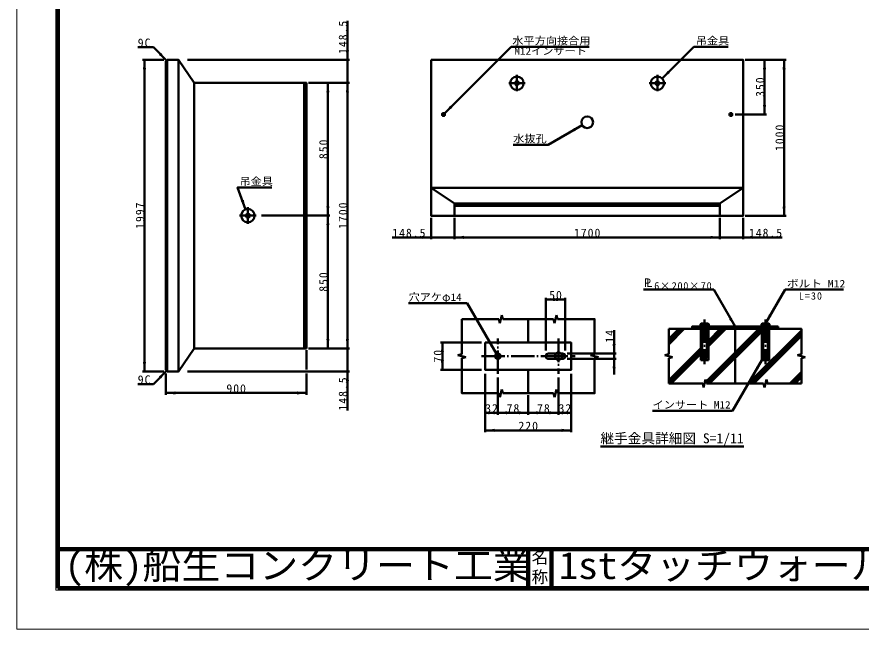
# Model space of a CAD drawing. Units: millimetres, scale not verified, with parts at other scales. Extents: x -2102 to 2102, y -1485 to 1485.
# Drawn here: x -2102 to 61, y -1485 to 84 of the extents above; entities that cross this region are included whole.
import ezdxf
from ezdxf.enums import TextEntityAlignment as Align

# ---------------------------------------------------------------- set-up
doc = ezdxf.new("R2010")
doc.units = ezdxf.units.MM
doc.header["$LTSCALE"] = 5
doc.linetypes.add('DASHED', pattern=[7.5, 6, -1.5])
doc.linetypes.add('LONG_DASHED_DOTTED', pattern=[15.25, 12, -1.5, 0.25, -1.5])
doc.layers.add('0-0_V-nasSTD', color=7, linetype='Continuous', lineweight=50)
doc.layers.add('0-1_0', color=7, linetype='Continuous', lineweight=100)
doc.styles.add('ＭＳ ゴシック', font='')
doc.styles.get('ＭＳ ゴシック').set_extended_font_data('MS Gothic')

msp = doc.modelspace()

# ---------------------------------------------------------------- linework, layer by layer
at = {"layer": '0-0_V-nasSTD', "lineweight": 100}
for p, q in [((-1997.5, 1380), (-1997.5, -1380)), ((-792.5, -1280), (-792.5, -1380)), ((-732.5, -1280), (-732.5, -1380)), ((-1997.5, -1380), (1997.5, -1380))]:
    msp.add_line(p, q, dxfattribs=at)
at = {"layer": '0-0_V-nasSTD'}
for p, q in [((-1255.659, -26.074), (-1255.659, 73.926)), ((-1006.772, -163.387), (-836.061, 7.324)), ((-836.061, 7.324), (-636.061, 7.324)), ((-449.097, -73.911), (-367.861, 7.324)), ((-367.861, 7.324), (-279.861, 7.324)), ((-1725.659, -26.074), (-1780.659, -26.074)), ((-1775.659, -26.074), (-1775.659, -824.874)), ((-1717.059, -26.074), (-1720.659, -29.674)), ((-1720.659, -29.674), (-1720.659, -821.274)), ((-1717.059, -26.074), (-1717.059, -824.874)), ((-1688.659, -26.074), (-1648.659, -85.474)), ((-1665.659, -26.074), (-1250.659, -26.074)), ((-1255.659, -85.474), (-1255.659, -26.074)), ((-131.859, -26.074), (-236.859, -26.074)), ((-186.859, -26.074), (-186.859, -166.074)), ((-136.859, -26.074), (-136.859, -426.074)), ((-1366.659, -765.474), (-1366.659, -85.474)), ((-1355.659, -85.474), (-1250.659, -85.474)), ((-1305.659, -425.474), (-1305.659, -85.474)), ((-1255.659, -765.474), (-1255.659, -85.474)), ((-181.859, -166.074), (-261.859, -166.074)), ((-740.852, -243.574), (-654.249, -193.574)), ((-830.852, -243.574), (-740.852, -243.574)), ((-1040.659, -354.074), (-241.859, -354.074)), ((-1040.659, -354.074), (-981.259, -394.074)), ((-301.259, -394.074), (-241.859, -354.074)), ((-981.259, -394.074), (-301.259, -394.074)), ((-981.259, -426.074), (-981.259, -394.074)), ((-981.259, -400.074), (-301.259, -400.074)), ((-301.259, -426.074), (-301.259, -394.074)), ((-1475.659, -425.474), (-1300.659, -425.474)), ((-1305.659, -765.474), (-1305.659, -425.474)), ((-1040.659, -431.074), (-1040.659, -486.074)), ((-981.259, -431.074), (-981.259, -486.074)), ((-301.259, -431.074), (-301.259, -486.074)), ((-241.859, -431.074), (-241.859, -486.074)), ((-131.859, -426.074), (-236.859, -426.074)), ((-1040.659, -481.074), (-1140.659, -481.074)), ((-981.259, -481.074), (-1040.659, -481.074)), ((-241.859, -481.074), (-141.859, -481.074)), ((-496.999, -615.015), (-316.999, -615.015)), ((-316.999, -615.015), (-262.381, -709.618)), ((-134.381, -615.015), (-184.381, -701.618)), ((-134.381, -615.015), (15.619, -615.015)), ((-747.381, -635.618), (-747.381, -770.618)), ((-747.381, -640.618), (-697.381, -640.618)), ((-697.381, -635.618), (-697.381, -770.618)), ((-1098.881, -649.652), (-948.881, -649.652)), ((-873.881, -779.555), (-948.881, -649.652)), ((-962.381, -690.618), (-867.381, -690.618)), ((-962.381, -780.618), (-962.381, -690.618)), ((-867.381, -690.618), (-864.881, -700.618)), ((-859.881, -680.618), (-864.881, -700.618)), ((-859.881, -680.618), (-857.381, -690.618)), ((-857.381, -690.618), (-727.381, -690.618)), ((-792.381, -690.618), (-792.381, -750.618)), ((-727.381, -690.618), (-724.881, -700.618)), ((-719.881, -680.618), (-724.881, -700.618)), ((-719.881, -680.618), (-717.381, -690.618)), ((-371.321, -715.618), (-365.321, -709.618)), ((-364.25, -715.618), (-358.25, -709.618)), ((-357.179, -715.618), (-351.179, -709.618)), ((-348.881, -701.618), (-350.881, -703.618)), ((-329.881, -703.618), (-350.881, -703.618)), ((-350.108, -715.618), (-346.381, -711.89)), ((-331.881, -701.618), (-348.881, -701.618)), ((-346.381, -739.618), (-346.381, -709.618)), ((-329.966, -709.618), (-334.381, -714.032)), ((-334.381, -709.618), (-334.381, -739.618)), ((-331.881, -701.618), (-329.881, -703.618)), ((-328.895, -715.618), (-322.895, -709.618)), ((-321.824, -715.618), (-315.824, -709.618)), ((-314.753, -715.618), (-308.753, -709.618)), ((-307.682, -715.618), (-301.682, -709.618)), ((-300.611, -715.618), (-294.611, -709.618)), ((-293.54, -715.618), (-287.54, -709.618)), ((-286.469, -715.618), (-280.469, -709.618)), ((-279.397, -715.618), (-273.397, -709.618)), ((-272.326, -715.618), (-266.326, -709.618)), ((-265.255, -715.618), (-262.381, -712.743)), ((-259.255, -709.618), (-262.381, -712.743)), ((-258.184, -715.618), (-252.184, -709.618)), ((-251.113, -715.618), (-245.113, -709.618)), ((-244.042, -715.618), (-238.042, -709.618)), ((-236.971, -715.618), (-230.971, -709.618)), ((-229.9, -715.618), (-223.9, -709.618)), ((-222.829, -715.618), (-216.829, -709.618)), ((-215.758, -715.618), (-209.758, -709.618)), ((-208.687, -715.618), (-202.687, -709.618)), ((-201.616, -715.618), (-195.616, -709.618)), ((-192.881, -701.618), (-194.881, -703.618)), ((-173.881, -703.618), (-194.881, -703.618)), ((-194.545, -715.618), (-190.381, -711.454)), ((-175.881, -701.618), (-192.881, -701.618)), ((-190.381, -739.618), (-190.381, -709.618)), ((-174.402, -709.618), (-178.381, -713.596)), ((-178.381, -709.618), (-178.381, -739.618)), ((-175.881, -701.618), (-173.881, -703.618)), ((-173.331, -715.618), (-167.331, -709.618)), ((-166.26, -715.618), (-160.26, -709.618)), ((-159.189, -715.618), (-153.189, -709.618)), ((-152.381, -709.618), (-152.381, -715.618)), ((-572.381, -778.618), (-572.381, -718.618)), ((-432.381, -715.618), (-432.381, -780.618)), ((-406.677, -715.618), (-432.381, -741.322)), ((-399.606, -715.618), (-432.381, -748.393)), ((-392.535, -715.618), (-432.381, -755.464)), ((-349.881, -795.618), (-349.881, -715.618)), ((-201.616, -715.618), (-336.628, -850.63)), ((-194.545, -715.618), (-334.545, -855.618)), ((-330.881, -795.618), (-330.881, -715.618)), ((-300.611, -715.618), (-330.881, -745.888)), ((-293.54, -715.618), (-330.881, -752.959)), ((-286.469, -715.618), (-330.881, -760.03)), ((-327.474, -855.618), (-193.881, -722.025)), ((-262.381, -715.618), (-262.381, -855.618)), ((-228.479, -855.618), (-92.381, -719.52)), ((-221.408, -855.618), (-92.381, -726.591)), ((-214.336, -855.618), (-92.381, -733.662)), ((-193.881, -795.618), (-193.881, -715.618)), ((-174.881, -795.618), (-174.881, -715.618)), ((-1017.381, -750.618), (-912.381, -750.618)), ((-1012.381, -820.618), (-1012.381, -750.618)), ((-346.381, -789.618), (-346.381, -739.618)), ((-334.381, -789.618), (-334.381, -739.618)), ((-190.381, -789.618), (-190.381, -739.618)), ((-178.381, -789.618), (-178.381, -739.618)), ((-1648.659, -765.474), (-1688.659, -824.874)), ((-1360.659, -819.874), (-1360.659, -770.474)), ((-1355.659, -765.474), (-1250.659, -765.474)), ((-1255.659, -765.474), (-1255.659, -824.874)), ((-740.381, -778.618), (-720.443, -778.618)), ((-708.318, -778.618), (-704.381, -778.618)), ((-567.381, -778.618), (-692.381, -778.618)), ((-572.381, -792.618), (-572.381, -778.618)), ((-370.611, -785.618), (-349.881, -764.888)), ((-363.54, -785.618), (-349.881, -771.959)), ((-972.381, -783.118), (-962.381, -780.618)), ((-972.381, -783.118), (-952.381, -788.118)), ((-962.381, -790.618), (-952.381, -788.118)), ((-720.443, -792.618), (-740.381, -792.618)), ((-704.381, -792.618), (-708.318, -792.618)), ((-567.381, -792.618), (-692.381, -792.618)), ((-632.381, -783.118), (-622.381, -780.618)), ((-632.381, -783.118), (-612.381, -788.118)), ((-622.381, -790.618), (-612.381, -788.118)), ((-572.381, -832.618), (-572.381, -792.618)), ((-442.381, -783.118), (-432.381, -780.618)), ((-442.381, -783.118), (-422.381, -788.118)), ((-370.611, -785.618), (-432.381, -847.388)), ((-363.54, -785.618), (-432.381, -854.459)), ((-432.381, -790.618), (-422.381, -788.118)), ((-432.112, -790.55), (-432.381, -790.819)), ((-432.381, -790.618), (-432.381, -855.618)), ((-356.469, -785.618), (-426.469, -855.618)), ((-356.469, -785.618), (-349.881, -779.03)), ((-330.881, -795.618), (-349.881, -795.618)), ((-268.881, -925.521), (-193.881, -795.618)), ((-174.881, -795.618), (-193.881, -795.618)), ((-102.381, -783.118), (-92.381, -780.618)), ((-102.381, -783.118), (-82.381, -788.118)), ((-92.381, -790.618), (-82.381, -788.118)), ((-92.381, -790.618), (-92.381, -855.618)), ((-83.469, -788.39), (-83.034, -787.954)), ((-1720.659, -821.274), (-1717.059, -824.874)), ((-1017.381, -820.618), (-912.381, -820.618)), ((-792.381, -820.618), (-792.381, -880.618)), ((-1725.659, -824.874), (-1780.659, -824.874)), ((-1720.659, -884.874), (-1720.659, -829.874)), ((-1665.659, -824.874), (-1250.659, -824.874)), ((-1360.659, -884.874), (-1360.659, -829.874)), ((-1255.659, -824.874), (-1255.659, -924.874)), ((-902.381, -830.618), (-902.381, -980.618)), ((-870.381, -840.618), (-870.381, -935.618)), ((-714.381, -840.618), (-714.381, -935.618)), ((-682.381, -830.618), (-682.381, -980.618)), ((-122.413, -855.618), (-92.381, -825.586)), ((-115.342, -855.618), (-92.381, -832.657)), ((-108.27, -855.618), (-92.381, -839.728)), ((-432.381, -855.618), (-345.381, -855.618)), ((-345.381, -855.618), (-342.881, -865.618)), ((-344.628, -858.63), (-339.969, -853.971)), ((-337.881, -845.618), (-342.881, -865.618)), ((-337.881, -845.618), (-335.381, -855.618)), ((-335.381, -855.618), (-189.381, -855.618)), ((-189.381, -855.618), (-186.881, -865.618)), ((-181.881, -845.618), (-186.881, -865.618)), ((-1360.659, -879.874), (-1720.659, -879.874)), ((-867.381, -880.618), (-864.881, -890.618)), ((-859.881, -870.618), (-864.881, -890.618)), ((-859.881, -870.618), (-857.381, -880.618)), ((-727.381, -880.618), (-857.381, -880.618)), ((-792.381, -885.618), (-792.381, -935.618)), ((-727.381, -880.618), (-724.881, -890.618)), ((-719.881, -870.618), (-724.881, -890.618)), ((-719.881, -870.618), (-717.381, -880.618)), ((-268.881, -925.521), (-473.881, -925.521)), ((-902.381, -930.618), (-870.381, -930.618)), ((-870.381, -930.618), (-792.381, -930.618)), ((-792.381, -930.618), (-714.381, -930.618)), ((-682.381, -930.618), (-714.381, -930.618)), ((-902.381, -975.618), (-682.381, -975.618)), ((-607.38, -1016.645), (-239.88, -1016.645))]:
    msp.add_line(p, q, dxfattribs=at)
at = {"layer": '0-0_V-nasSTD', "linetype": 'LONG_DASHED_DOTTED'}
for p, q in [((-821.259, -64.274), (-821.259, -106.674)), ((-461.259, -64.274), (-461.259, -106.674)), ((-842.459, -86.074), (-800.059, -86.074)), ((-482.459, -86.074), (-440.059, -86.074)), ((-1015.459, -166.074), (-1003.459, -166.074)), ((-1009.459, -172.074), (-1009.459, -160.074)), ((-279.059, -166.074), (-267.059, -166.074)), ((-273.059, -172.074), (-273.059, -160.074)), ((-1510.659, -403.674), (-1510.659, -446.074)), ((-1531.859, -425.474), (-1489.459, -425.474)), ((-340.381, -691.618), (-340.381, -805.618)), ((-184.381, -691.618), (-184.381, -805.618)), ((-870.381, -830.618), (-870.381, -740.618)), ((-714.381, -740.618), (-714.381, -830.618)), ((-912.381, -785.618), (-672.381, -785.618))]:
    msp.add_line(p, q, dxfattribs=at)
at = {"layer": '0-0_V-nasSTD', "linetype": 'DASHED'}
for p, q in [((-720.443, -778.618), (-708.318, -778.618)), ((-708.318, -792.618), (-720.443, -792.618))]:
    msp.add_line(p, q, dxfattribs=at)
at = {"layer": '0-0_V-nasSTD', "lineweight": 18}
for points in [[(-2102.5, -1485), (-2102.5, 1485), (2102.5, 1485), (2102.5, -1485)], [(-2002.5, -1385), (-2002.5, 1385), (2002.5, 1385), (2002.5, -1385)]]:
    msp.add_lwpolyline(points, close=True, dxfattribs=at)
at = {"layer": '0-0_V-nasSTD'}
for points in [[(-1718.859, -27.874), (-1752.8, 6.067), (-1792.8, 6.067)], [(-1717.059, -824.874), (-1688.659, -824.874), (-1688.659, -26.074), (-1717.059, -26.074)], [(-1360.659, -765.474), (-1360.659, -85.474), (-1648.659, -85.474)], [(-1360.659, -765.474), (-1648.659, -765.474), (-1648.659, -85.474)], [(-1516.542, -409.311), (-1537.063, -352.929), (-1449.063, -352.929)], [(-981.259, -481.074), (-301.259, -481.074), (-241.859, -481.074)], [(-717.381, -690.618), (-622.381, -690.618), (-622.381, -780.618)], [(-152.381, -709.618), (-372.381, -709.618), (-372.381, -715.618)], [(-350.881, -703.618), (-350.881, -709.618), (-329.881, -709.618), (-329.881, -703.618)], [(-194.881, -703.618), (-194.881, -709.618), (-173.881, -709.618), (-173.881, -703.618)], [(-92.381, -780.618), (-92.381, -715.618), (-432.381, -715.618)], [(-723.474, -780.368), (-714.381, -775.118), (-705.287, -780.368), (-705.287, -790.868)], [(-867.381, -880.618), (-962.381, -880.618), (-962.381, -790.618)], [(-705.287, -790.868), (-714.381, -796.118), (-723.474, -790.868), (-723.474, -780.368)], [(-622.381, -790.618), (-622.381, -880.618), (-717.381, -880.618)], [(-1718.859, -823.074), (-1752.8, -857.015), (-1792.8, -857.015)], [(-181.881, -845.618), (-179.381, -855.618), (-92.381, -855.618)]]:
    msp.add_lwpolyline(points, dxfattribs=at)
for points in [[(-1040.659, -26.074), (-1040.659, -426.074), (-241.859, -426.074), (-241.859, -26.074)], [(-902.381, -750.618), (-902.381, -820.618), (-682.381, -820.618), (-682.381, -750.618)]]:
    msp.add_lwpolyline(points, close=True, dxfattribs=at)
for centre, radius in [((-821.259, -86.074), 17.2), ((-821.259, -86.074), 5), ((-461.259, -86.074), 17.2), ((-461.259, -86.074), 5), ((-1009.459, -166.074), 3.8), ((-1009.459, -166.074), 2.4), ((-1009.459, -166.074), 2), ((-641.259, -186.074), 15), ((-273.059, -166.074), 3.8), ((-273.059, -166.074), 2.4), ((-273.059, -166.074), 2), ((-1510.659, -425.474), 17.2), ((-1510.659, -425.474), 5), ((-870.381, -785.618), 7), ((-714.381, -785.618), 8.5)]:
    msp.add_circle(centre, radius, dxfattribs=at)
for centre, radius, start, end in [((-340.381, -730.18), 28.562, 68.4314, 111.5686), ((-184.381, -730.18), 28.562, 68.4314, 111.5686), ((-340.381, -731.618), 10, 233.1301, 306.8699), ((-184.381, -731.618), 10, 233.1301, 306.8699), ((-740.381, -785.618), 7, 90, 270), ((-704.381, -785.618), 7, 270, 90), ((-340.381, -781.618), 10, 233.1301, 306.8699), ((-184.381, -781.618), 10, 233.1301, 306.8699)]:
    msp.add_arc(centre, radius, start, end, dxfattribs=at)
for points in [[(-1738.658, -13.732), (-1735.83, -10.903), (-1718.859, -27.874)], [(-1735.83, -10.903), (-1733.001, -8.075), (-1718.859, -27.874)], [(-1259.659, -2.074), (-1255.659, -26.074), (-1255.659, -2.074)], [(-1255.659, -26.074), (-1255.659, -2.074), (-1251.659, -2.074)], [(-1779.659, -50.074), (-1775.659, -50.074), (-1775.659, -26.074)], [(-1775.659, -50.074), (-1775.659, -26.074), (-1771.659, -50.074)], [(-190.859, -50.074), (-186.859, -50.074), (-186.859, -26.074)], [(-186.859, -50.074), (-186.859, -26.074), (-182.859, -50.074)], [(-140.859, -50.074), (-136.859, -50.074), (-136.859, -26.074)], [(-136.859, -50.074), (-136.859, -26.074), (-132.859, -50.074)], [(-449.097, -73.911), (-434.955, -54.112), (-432.126, -56.941)], [(-449.097, -73.911), (-432.126, -56.941), (-429.298, -59.769)], [(-1309.659, -109.474), (-1305.659, -109.474), (-1305.659, -85.474)], [(-1305.659, -109.474), (-1305.659, -85.474), (-1301.659, -109.474)], [(-1259.659, -109.474), (-1255.659, -109.474), (-1255.659, -85.474)], [(-1255.659, -109.474), (-1255.659, -85.474), (-1251.659, -109.474)], [(-1006.772, -163.387), (-992.63, -143.588), (-989.801, -146.416)], [(-1006.772, -163.387), (-989.801, -146.416), (-986.973, -149.245)], [(-190.859, -142.074), (-186.859, -166.074), (-186.859, -142.074)], [(-186.859, -166.074), (-186.859, -142.074), (-182.859, -142.074)], [(-677.034, -202.11), (-675.034, -205.574), (-654.249, -193.574)], [(-675.034, -205.574), (-673.034, -209.038), (-654.249, -193.574)], [(-1528.509, -388.126), (-1524.75, -386.758), (-1516.542, -409.311)], [(-1524.75, -386.758), (-1520.991, -385.39), (-1516.542, -409.311)], [(-1309.659, -401.474), (-1305.659, -425.474), (-1305.659, -401.474)], [(-1305.659, -425.474), (-1305.659, -401.474), (-1301.659, -401.474)], [(-140.859, -402.074), (-136.859, -426.074), (-136.859, -402.074)], [(-136.859, -426.074), (-136.859, -402.074), (-132.859, -402.074)], [(-1309.659, -449.474), (-1305.659, -449.474), (-1305.659, -425.474)], [(-1305.659, -449.474), (-1305.659, -425.474), (-1301.659, -449.474)], [(-1064.659, -481.074), (-1064.659, -477.074), (-1040.659, -481.074)], [(-1064.659, -485.074), (-1064.659, -481.074), (-1040.659, -481.074)], [(-981.259, -481.074), (-957.259, -481.074), (-957.259, -477.074)], [(-981.259, -481.074), (-957.259, -485.074), (-957.259, -481.074)], [(-325.259, -481.074), (-325.259, -477.074), (-301.259, -481.074)], [(-325.259, -485.074), (-325.259, -481.074), (-301.259, -481.074)], [(-241.859, -481.074), (-217.859, -481.074), (-217.859, -477.074)], [(-241.859, -481.074), (-217.859, -485.074), (-217.859, -481.074)], [(-747.381, -640.618), (-723.381, -640.618), (-723.381, -636.618)], [(-747.381, -640.618), (-723.381, -644.618), (-723.381, -640.618)], [(-721.381, -640.618), (-721.381, -636.618), (-697.381, -640.618)], [(-721.381, -644.618), (-721.381, -640.618), (-697.381, -640.618)], [(-277.845, -690.833), (-274.381, -688.833), (-262.381, -709.618)], [(-274.381, -688.833), (-270.916, -686.833), (-262.381, -709.618)], [(-184.381, -701.618), (-175.845, -678.833), (-172.381, -680.833)], [(-184.381, -701.618), (-172.381, -680.833), (-168.916, -682.833)], [(-1309.659, -741.474), (-1305.659, -765.474), (-1305.659, -741.474)], [(-1305.659, -765.474), (-1305.659, -741.474), (-1301.659, -741.474)], [(-1259.659, -741.474), (-1255.659, -765.474), (-1255.659, -741.474)], [(-1255.659, -765.474), (-1255.659, -741.474), (-1251.659, -741.474)], [(-1016.381, -774.618), (-1012.381, -774.618), (-1012.381, -750.618)], [(-1012.381, -774.618), (-1012.381, -750.618), (-1008.381, -774.618)], [(-885.881, -758.771), (-882.416, -756.771), (-873.881, -779.555)], [(-576.381, -754.618), (-572.381, -778.618), (-572.381, -754.618)], [(-572.381, -778.618), (-572.381, -754.618), (-568.381, -754.618)], [(-889.345, -760.771), (-885.881, -758.771), (-873.881, -779.555)], [(-1016.381, -796.618), (-1012.381, -820.618), (-1012.381, -796.618)], [(-1012.381, -820.618), (-1012.381, -796.618), (-1008.381, -796.618)], [(-576.381, -816.618), (-572.381, -816.618), (-572.381, -792.618)], [(-572.381, -816.618), (-572.381, -792.618), (-568.381, -816.618)], [(-209.345, -814.402), (-205.881, -816.402), (-193.881, -795.618)], [(-205.881, -816.402), (-202.416, -818.402), (-193.881, -795.618)], [(-1779.659, -800.874), (-1775.659, -824.874), (-1775.659, -800.874)], [(-1775.659, -824.874), (-1775.659, -800.874), (-1771.659, -800.874)], [(-1738.658, -837.216), (-1735.83, -840.044), (-1718.859, -823.074)], [(-1735.83, -840.044), (-1733.001, -842.873), (-1718.859, -823.074)], [(-1259.659, -848.874), (-1255.659, -848.874), (-1255.659, -824.874)], [(-1255.659, -848.874), (-1255.659, -824.874), (-1251.659, -848.874)], [(-1720.659, -879.874), (-1696.659, -879.874), (-1696.659, -875.874)], [(-1720.659, -879.874), (-1696.659, -883.874), (-1696.659, -879.874)], [(-1384.659, -879.874), (-1384.659, -875.874), (-1360.659, -879.874)], [(-1384.659, -883.874), (-1384.659, -879.874), (-1360.659, -879.874)], [(-902.381, -930.618), (-878.381, -930.618), (-878.381, -926.618)], [(-894.381, -930.618), (-894.381, -926.618), (-870.381, -930.618)], [(-870.381, -930.618), (-846.381, -930.618), (-846.381, -926.618)], [(-816.381, -930.618), (-816.381, -926.618), (-792.381, -930.618)], [(-792.381, -930.618), (-768.381, -930.618), (-768.381, -926.618)], [(-738.381, -930.618), (-738.381, -926.618), (-714.381, -930.618)], [(-714.381, -930.618), (-690.381, -930.618), (-690.381, -926.618)], [(-706.381, -930.618), (-706.381, -926.618), (-682.381, -930.618)], [(-902.381, -930.618), (-878.381, -934.618), (-878.381, -930.618)], [(-894.381, -934.618), (-894.381, -930.618), (-870.381, -930.618)], [(-870.381, -930.618), (-846.381, -934.618), (-846.381, -930.618)], [(-816.381, -934.618), (-816.381, -930.618), (-792.381, -930.618)], [(-792.381, -930.618), (-768.381, -934.618), (-768.381, -930.618)], [(-738.381, -934.618), (-738.381, -930.618), (-714.381, -930.618)], [(-714.381, -930.618), (-690.381, -934.618), (-690.381, -930.618)], [(-706.381, -934.618), (-706.381, -930.618), (-682.381, -930.618)], [(-902.381, -975.618), (-878.381, -975.618), (-878.381, -971.618)], [(-706.381, -975.618), (-706.381, -971.618), (-682.381, -975.618)], [(-902.381, -975.618), (-878.381, -979.618), (-878.381, -975.618)], [(-706.381, -979.618), (-706.381, -975.618), (-682.381, -975.618)]]:
    msp.add_solid(points, dxfattribs=at)
at = {"layer": '0-1_0'}
msp.add_line((-1997.5, -1280), (1997.5, -1280), dxfattribs=at)

# ---------------------------------------------------------------- texts
at = {"layer": '0-0_V-nasSTD', "style": 'ＭＳ ゴシック'}
for s, height, width, p in [('水平方向接合用', 19.06, 1.1, (-833.061, 7.324)), ('吊金具', 19.06, 1.1, (-362.861, 7.324)), ('M12インサート', 19.06, 1.1, (-827.811, -18.676)), ('水抜孔', 19.06, 1.1, (-830.852, -243.574)), ('吊金具', 19.06, 1.1, (-1532.063, -352.929)), ('Ｐ', 21.63, 0.9, (-500.122, -615.015)), ('Ｌ', 21.63, 0.9, (-495.499, -615.015)), ('ボルト M12', 19.06, 1.15, (-129.381, -615.015)), ('穴アケφ14', 19.06, 1.1, (-1098.881, -649.652)), ('インサート M12', 19.06, 1.1, (-473.881, -925.521)), ('(株)船生コンクリート工業', 69.65, 1.05, (-1980, -1377.45)), ('1stタッチウォール標準型', 69.65, 1.05, (-713.75, -1377.53))]:
    msp.add_text(s, height=height, dxfattribs=dict(at, width=width)).set_placement(p, align=Align.BOTTOM_LEFT)
for s, height, p in [('継手金具詳細図 S=1/11', 25.66, (-607.38, -1016.645)), ('名', 30.79, (-783.518, -1326.001)), ('称', 30.79, (-783.524, -1375.99))]:
    msp.add_text(s, height=height, dxfattribs=at).set_placement(p, align=Align.BOTTOM_LEFT)
at = {"layer": '0-0_V-nasSTD', "char_height": 21.99, "attachment_point": 7, "rotation": 90, "style": 'ＭＳ ゴシック'}
for s, insert in [('\\T1.17;148.5', (-1255.659, -11.074)), ('\\T1.17;350', (-186.859, -121.074)), ('\\T1.17;1000', (-136.859, -259.824)), ('\\T1.17;850', (-1305.659, -280.474)), ('\\T1.17;1997', (-1775.659, -459.224)), ('\\T1.17;1700', (-1255.659, -459.224)), ('\\T1.17;850', (-1305.659, -620.474)), ('\\T1.17;14', (-572.381, -751.118)), ('\\T1.17;70', (-1012.381, -801.868)), ('\\T1.17;148.5', (-1255.659, -924.874))]:
    msp.add_mtext(s, dxfattribs=dict(at, insert=insert))
at = {"layer": '0-0_V-nasSTD', "attachment_point": 7, "style": 'ＭＳ ゴシック'}
for s, insert, char_height in [('\\T1.17;9C', (-1792.8, 6.067), 21.99), ('\\T1.17;148.5', (-1140.659, -481.074), 21.99), ('\\T1.17;1700', (-675.009, -481.074), 21.99), ('\\T1.17;148.5', (-226.859, -481.074), 21.99), ('\\T1.15;6×200×70', (-469.499, -615.015), 19.06), ('\\T1.17;50', (-738.631, -640.618), 21.99), ('\\T1.19;L=30', (-98.911, -641.015), 19.06), ('\\T1.17;9C', (-1792.8, -857.015), 21.99), ('\\T1.17;900', (-1565.659, -879.874), 21.99), ('\\T1.17;32', (-902.631, -930.618), 21.99), ('\\T1.17;78', (-847.631, -930.618), 21.99), ('\\T1.17;78', (-769.631, -930.618), 21.99), ('\\T1.17;32', (-714.631, -930.618), 21.99), ('\\T1.17;220', (-817.381, -975.618), 21.99)]:
    msp.add_mtext(s, dxfattribs=dict(at, insert=insert, char_height=char_height))

doc.saveas('drawing.dxf')
